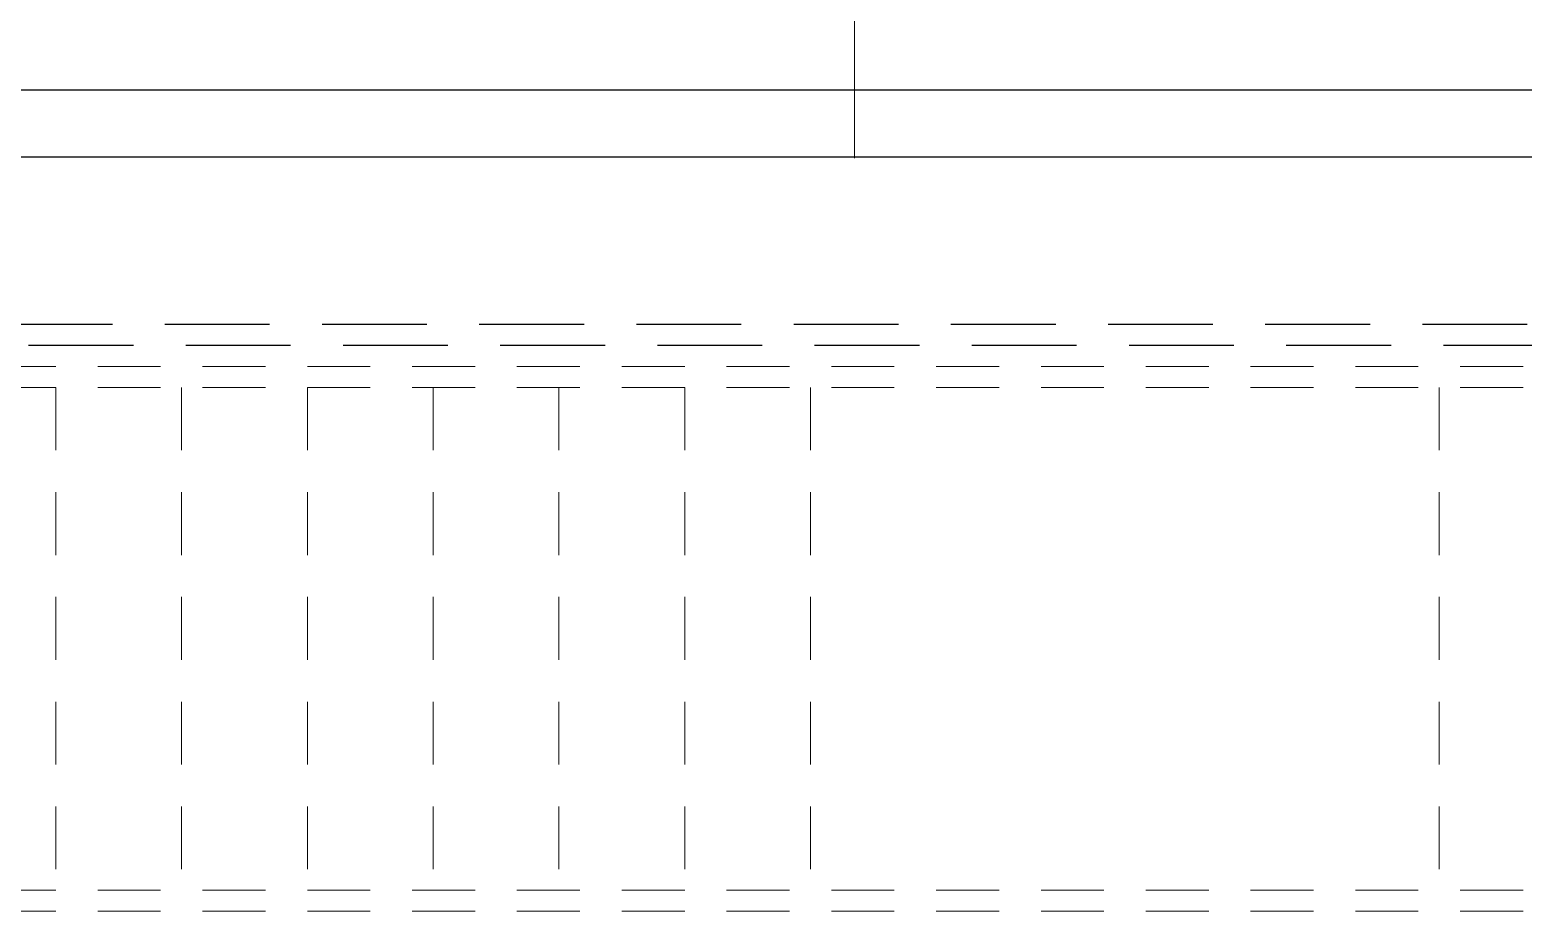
# Model space of a CAD drawing. Header units: metres. Extents: x -22 to 564, y 0 to 143.
# Drawn here: x 293.872 to 297.434, y 31.365 to 33.469 of the extents above; entities that cross this region are included whole.
import ezdxf

# ---------------------------------------------------------------- set-up
doc = ezdxf.new("R2010")
doc.units = ezdxf.units.M
for name, pattern in [('EJES630', [6.3, 5.5, -0.4, 0, -0.4]), ('XREF 3N NEURO-ONCOLOGIA$0$DASHED2', [0.375, 0.25, -0.125]), ('XREF 3N NEURO-ONCOLOGIA$0$HIDDE150', [0.24, 0.15, -0.09])]:
    doc.linetypes.add(name, pattern=pattern)
doc.layers.add('EJES', color=11, linetype='EJES630', lineweight=0)
doc.layers.add('XREF 3N NEURO-ONCOLOGIA$0$MUROS DE TABLAROCA', color=150, linetype='Continuous', lineweight=13)
for name, color, linetype in [('XREF 3N NEURO-ONCOLOGIA$0$CANCELES', 1, 'Continuous'), ('XREF 3N NEURO-ONCOLOGIA$0$LAMINA MULTIPERFORADA', 9, 'Continuous'), ('XREF 3N NEURO-ONCOLOGIA$0$NOVIDESA', 11, 'Continuous'), ('XREF 3N NEURO-ONCOLOGIA$0$PROYECCIÓN', 252, 'XREF 3N NEURO-ONCOLOGIA$0$HIDDE150')]:
    doc.layers.add(name, color=color, linetype=linetype)

# ---------------------------------------------------------------- blocks, each defined once
blk = doc.blocks.new('XREF 3N NEURO-ONCOLOGIA$0$A$C1a09e307')
at = {"layer": 'XREF 3N NEURO-ONCOLOGIA$0$PROYECCIÓN', "color": 8, "lineweight": 0}
for p, q in [((-23.61, 20.255, 0), (-23.61, 12.2954, 0)), ((-23.56, 20.255, 0), (-23.56, 12.2454, 0)), ((-22.36, 20.255, 0), (-22.36, 11.0454, 0)), ((-22.31, 20.255, 0), (-22.31, 10.9954, 0)), ((-22.36, 17.855, 0), (-23.56, 17.855, 0)), ((-22.36, 17.555, 0), (-23.56, 17.555, 0)), ((-22.36, 17.255, 0), (-23.56, 17.255, 0)), ((-22.36, 16.955, 0), (-23.56, 16.955, 0)), ((-22.36, 16.655, 0), (-23.56, 16.655, 0)), ((-22.36, 16.355, 0), (-23.56, 16.355, 0)), ((-22.36, 16.055, 0), (-23.56, 16.055, 0)), ((-22.36, 14.555, 0), (-23.56, 14.555, 0))]:
    blk.add_line(p, q, dxfattribs=at)
blk = doc.blocks.new('XREF 3N NEURO-ONCOLOGIA$0$A$C55e99183')
at = {"layer": 'XREF 3N NEURO-ONCOLOGIA$0$MUROS DE TABLAROCA'}
blk.add_blockref('XREF 3N NEURO-ONCOLOGIA$0$A$C1a09e307', (0, 0), dxfattribs=at)
blk = doc.blocks.new('XREF 3N NEURO-ONCOLOGIA')
at = {"layer": 'XREF 3N NEURO-ONCOLOGIA$0$LAMINA MULTIPERFORADA', "linetype": 'XREF 3N NEURO-ONCOLOGIA$0$DASHED2', "elevation": 0}
for points in [[(0.448, 53.3501), (18.2205, 53.3501), (18.2205, 27.6805), (23.518, 27.6803), (23.518, -1.8899), (0.448, -1.8899)], [(0.498, 53.3001), (18.1705, 53.3001), (18.1705, 27.6305), (23.468, 27.6303), (23.468, -1.8399), (0.498, -1.8399)]]:
    blk.add_lwpolyline(points, close=True, dxfattribs=at)
at = {"layer": 'XREF 3N NEURO-ONCOLOGIA$0$NOVIDESA'}
for points in [[(0.898, 38.8151), (0.898, 43.9651)], [(1.058, 38.9751), (1.058, 43.8051)]]:
    blk.add_lwpolyline(points, dxfattribs=at)
at = {"layer": 'XREF 3N NEURO-ONCOLOGIA$0$CANCELES'}
blk.add_blockref('XREF 3N NEURO-ONCOLOGIA$0$A$C55e99183', (22.708, 25.4401), dxfattribs=at)

msp = doc.modelspace()

# ---------------------------------------------------------------- block references
at = {"rotation": 90}
msp.add_blockref('XREF 3N NEURO-ONCOLOGIA', (337.2286, 32.2671), dxfattribs=at)

# ---------------------------------------------------------------- next in the draw order: linework, layer by layer
at = {"layer": 'EJES'}
msp.add_line((295.8386, 33.1628), (295.8386, 58.5478), dxfattribs=at)

doc.saveas('drawing.dxf')
